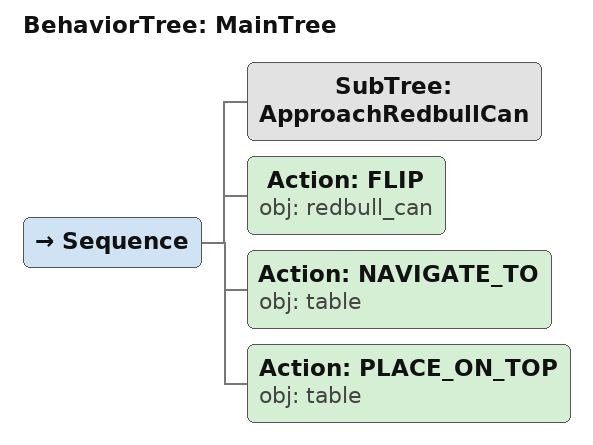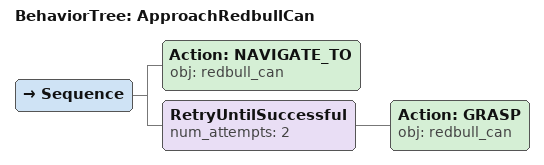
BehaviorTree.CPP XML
<root main_tree_to_execute="MainTree">
  <BehaviorTree ID="MainTree">
    <Sequence>
      <!-- Execute subtree ApproachRedbullCan -->
      <SubTree ID="ApproachRedbullCan" />
      <!-- Return redbull_can upright (flip) -->
      <Action ID="FLIP" obj="redbull_can" />
      <!-- Navigate to table -->
      <Action ID="NAVIGATE_TO" obj="table" />
      <!-- Place on table -->
      <Action ID="PLACE_ON_TOP" obj="table" />
    </Sequence>
  </BehaviorTree>
  <!-- Subtree definition ApproachRedbullCan -->
  <BehaviorTree ID="ApproachRedbullCan">
    <Sequence>
      <!-- Navigate to redbull_can -->
      <Action ID="NAVIGATE_TO" obj="redbull_can" />
      <!-- Retry GRASP redbull_can up to 2 attempts -->
      <RetryUntilSuccessful num_attempts="2">
        <!-- Grasp redbull_can -->
        <Action ID="GRASP" obj="redbull_can" />
      </RetryUntilSuccessful>
    </Sequence>
  </BehaviorTree>
</root>
